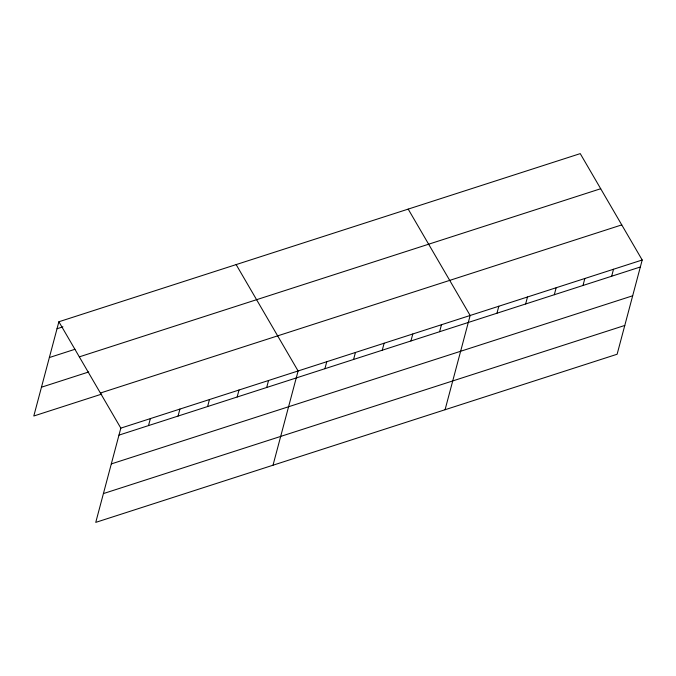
<?xml version="1.0" encoding="UTF-8"?>
<svg xmlns="http://www.w3.org/2000/svg" width="676" height="676" viewBox="0 0 676 676"><rect width="100%" height="100%" fill="white"/><g stroke="black" fill="none" stroke-linecap="round" stroke-linejoin="round"><path stroke-width="1.01" d="M58.88 321.759L120.827 428.128L95.755 522.379L617.12 354.241L642.2 259.998L580.245 153.621L58.88 321.759L33.8 416.002L101.755 394.091M148.517 425.593L150.376 418.605M178.058 416.07L179.917 409.073M207.6 406.538L209.459 399.55M237.149 397.006L239.008 390.018M266.69 387.483L268.549 380.487M273.019 465.206L298.099 370.963L236.144 264.595M324.911 368.707L326.77 361.719M353.582 359.463L355.449 352.466M382.261 350.21L384.12 343.222M410.94 340.966L412.799 333.978M439.611 331.722L441.47 324.725M445.07 409.724L470.15 315.481L408.194 209.112M496.961 313.225L498.82 306.228M525.641 303.98L527.5 296.984M554.312 294.728L556.171 287.739M582.991 285.483L584.85 278.487M611.662 276.239L613.521 269.242M57.021 328.747L62.927 326.846M49.356 357.545L74.96 349.289M79.32 356.86L600.694 188.731M41.464 387.213L88.733 371.969M100.386 393.026L621.759 224.897M120.827 428.128L642.2 259.998M118.968 435.124L640.341 266.986M111.312 463.913L632.677 295.784M103.411 493.581L624.785 325.452"/></g></svg>
